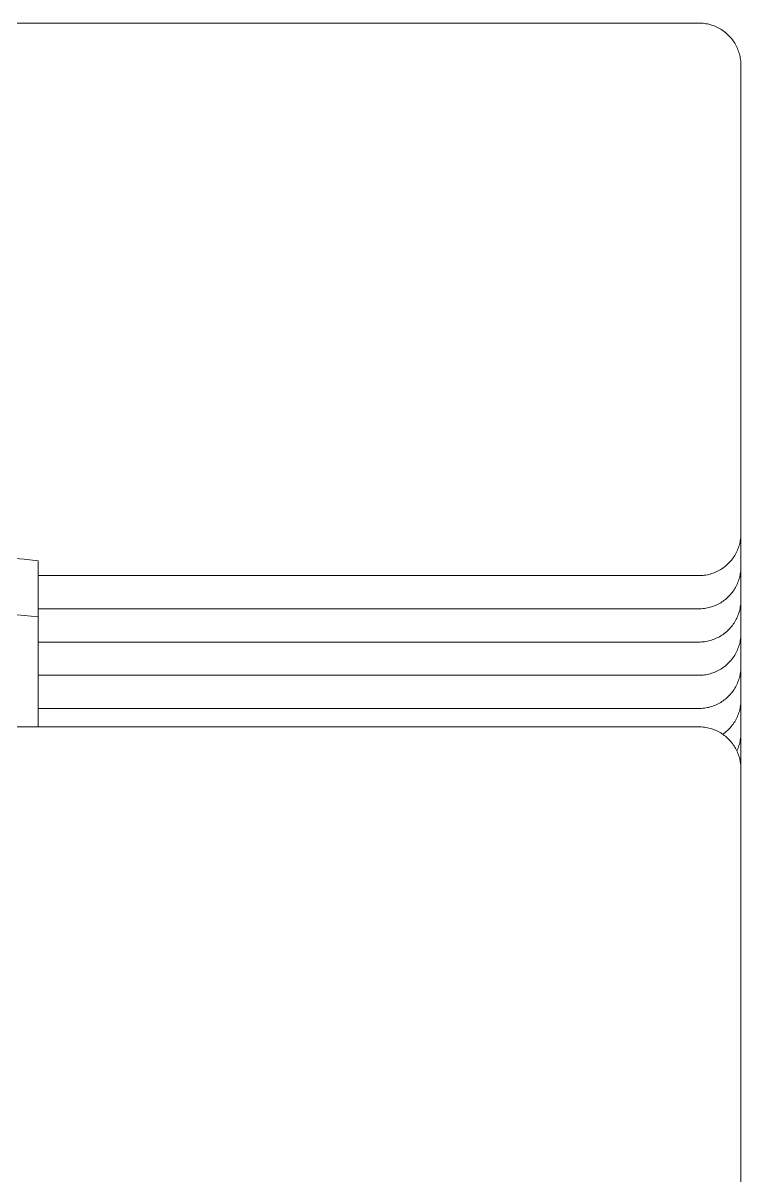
# Model space of a CAD drawing. Header units: inches. Extents: x -12 to 193, y -19 to 105.
# Drawn here: x 66.171 to 68.182, y 101.882 to 105.112 of the extents above; entities that cross this region are included whole.
import ezdxf

# ---------------------------------------------------------------- set-up
doc = ezdxf.new("R2010")
doc.units = ezdxf.units.IN
doc.layers.add('ZANO_R', color=7, linetype='Continuous', lineweight=0)

msp = doc.modelspace()

# ---------------------------------------------------------------- linework, layer by layer
at = {"layer": 'ZANO_R'}
for p, q in [((-2.56608, 105.11168), (68.0638, 105.11168)), ((68.0638, 105.11168), (68.06783, 105.11162)), ((68.06783, 105.11162), (68.07186, 105.11141)), ((68.07186, 105.11141), (68.07588, 105.11107)), ((68.07588, 105.11107), (68.07988, 105.11058)), ((68.07988, 105.11058), (68.08386, 105.10997)), ((68.08386, 105.10997), (68.08783, 105.10921)), ((68.08783, 105.10921), (68.09176, 105.10833)), ((68.09176, 105.10833), (68.09566, 105.1073)), ((68.09566, 105.1073), (68.09953, 105.10615)), ((68.09953, 105.10615), (68.10335, 105.10487)), ((68.10335, 105.10487), (68.10713, 105.10345)), ((68.10713, 105.10345), (68.11085, 105.10191)), ((68.11085, 105.10191), (68.11452, 105.10024)), ((68.11452, 105.10024), (68.11814, 105.09844)), ((68.11814, 105.09844), (68.12168, 105.09653)), ((68.12168, 105.09653), (68.12516, 105.09449)), ((68.12516, 105.09449), (68.12857, 105.09234)), ((68.12857, 105.09234), (68.13191, 105.09007)), ((68.13191, 105.09007), (68.13516, 105.08769)), ((68.13516, 105.08769), (68.13833, 105.08519)), ((68.13833, 105.08519), (68.14142, 105.0826)), ((68.14142, 105.0826), (68.14441, 105.07989)), ((68.14441, 105.07989), (68.14731, 105.07709)), ((68.14731, 105.07709), (68.15012, 105.07419)), ((68.15012, 105.07419), (68.15282, 105.0712)), ((68.15282, 105.0712), (68.15542, 105.06811)), ((68.15542, 105.06811), (68.15791, 105.06494)), ((68.15791, 105.06494), (68.16029, 105.06169)), ((68.16029, 105.06169), (68.16256, 105.05835)), ((68.16256, 105.05835), (68.16471, 105.05494)), ((68.16471, 105.05494), (68.16675, 105.05146)), ((68.16675, 105.05146), (68.16866, 105.04791)), ((68.16866, 105.04791), (68.17046, 105.0443)), ((68.17046, 105.0443), (68.17213, 105.04063)), ((68.17213, 105.04063), (68.17367, 105.0369)), ((68.17367, 105.0369), (68.17509, 105.03313)), ((68.17509, 105.03313), (68.17637, 105.0293)), ((68.17637, 105.0293), (68.17753, 105.02544)), ((68.17753, 105.02544), (68.17855, 105.02154)), ((68.17855, 105.02154), (68.17944, 105.0176)), ((68.17944, 105.0176), (68.18019, 105.01364)), ((68.18019, 105.01364), (68.18081, 105.00966)), ((68.18081, 105.00966), (68.18129, 105.00565)), ((68.18129, 105.00565), (68.18163, 105.00163)), ((68.18163, 105.00163), (68.18184, 104.99761)), ((68.18184, 104.99761), (68.18191, 104.99357)), ((68.18191, 103.73486), (68.18191, 104.99357)), ((68.18191, 103.68166), (68.18191, 103.73486)), ((68.17944, 103.65763), (68.17855, 103.65369)), ((68.18019, 103.66159), (68.17944, 103.65763)), ((68.18081, 103.66557), (68.18019, 103.66159)), ((68.18129, 103.66958), (68.18081, 103.66557)), ((68.18163, 103.6736), (68.18129, 103.66958)), ((68.18184, 103.67762), (68.18163, 103.6736)), ((68.18191, 103.68166), (68.18184, 103.67762)), ((68.18191, 103.64176), (68.18191, 103.68166)), ((68.16675, 103.62377), (68.16471, 103.62029)), ((68.16866, 103.62732), (68.16675, 103.62377)), ((68.17046, 103.63093), (68.16866, 103.62732)), ((68.17213, 103.6346), (68.17046, 103.63093)), ((68.17367, 103.63833), (68.17213, 103.6346)), ((68.17509, 103.6421), (68.17367, 103.63833)), ((68.17637, 103.64593), (68.17509, 103.6421)), ((68.17753, 103.64979), (68.17637, 103.64593)), ((68.17855, 103.65369), (68.17753, 103.64979)), ((68.18191, 103.58856), (68.18191, 103.64176)), ((66.17419, 103.60952), (66.13485, 103.61251)), ((66.2134, 103.60521), (66.17419, 103.60952)), ((66.2134, 103.44806), (66.2134, 103.60521)), ((68.13833, 103.59004), (68.13516, 103.58755)), ((68.14142, 103.59264), (68.13833, 103.59004)), ((68.14441, 103.59534), (68.14142, 103.59264)), ((68.14731, 103.59814), (68.14441, 103.59534)), ((68.15012, 103.60104), (68.14731, 103.59814)), ((68.15282, 103.60403), (68.15012, 103.60104)), ((68.15542, 103.60712), (68.15282, 103.60403)), ((68.15791, 103.61029), (68.15542, 103.60712)), ((68.16029, 103.61354), (68.15791, 103.61029)), ((68.16256, 103.61688), (68.16029, 103.61354)), ((68.16471, 103.62029), (68.16256, 103.61688)), ((68.0638, 103.56355), (66.2134, 103.56355)), ((68.06783, 103.56362), (68.0638, 103.56355)), ((68.07186, 103.56382), (68.06783, 103.56362)), ((68.07588, 103.56417), (68.07186, 103.56382)), ((68.07988, 103.56465), (68.07588, 103.56417)), ((68.08386, 103.56526), (68.07988, 103.56465)), ((68.08783, 103.56602), (68.08386, 103.56526)), ((68.09176, 103.5669), (68.08783, 103.56602)), ((68.09566, 103.56793), (68.09176, 103.5669)), ((68.09953, 103.56908), (68.09566, 103.56793)), ((68.10335, 103.57037), (68.09953, 103.56908)), ((68.10713, 103.57178), (68.10335, 103.57037)), ((68.11085, 103.57332), (68.10713, 103.57178)), ((68.11452, 103.57499), (68.11085, 103.57332)), ((68.11814, 103.57679), (68.11452, 103.57499)), ((68.12168, 103.5787), (68.11814, 103.57679)), ((68.12516, 103.58074), (68.12168, 103.5787)), ((68.12857, 103.58289), (68.12516, 103.58074)), ((68.13191, 103.58516), (68.12857, 103.58289)), ((68.13516, 103.58755), (68.13191, 103.58516)), ((68.17855, 103.56059), (68.17753, 103.55669)), ((68.17944, 103.56453), (68.17855, 103.56059)), ((68.18019, 103.56849), (68.17944, 103.56453)), ((68.18081, 103.57247), (68.18019, 103.56849)), ((68.18129, 103.57648), (68.18081, 103.57247)), ((68.18163, 103.5805), (68.18129, 103.57648)), ((68.18184, 103.58452), (68.18163, 103.5805)), ((68.18191, 103.58856), (68.18184, 103.58452)), ((68.18191, 103.54866), (68.18191, 103.58856)), ((68.16471, 103.52719), (68.16256, 103.52378)), ((68.16675, 103.53067), (68.16471, 103.52719)), ((68.16866, 103.53422), (68.16675, 103.53067)), ((68.17046, 103.53783), (68.16866, 103.53422)), ((68.17213, 103.5415), (68.17046, 103.53783)), ((68.17367, 103.54523), (68.17213, 103.5415)), ((68.17509, 103.549), (68.17367, 103.54523)), ((68.17637, 103.55283), (68.17509, 103.549)), ((68.17753, 103.55669), (68.17637, 103.55283)), ((68.18191, 103.49546), (68.18191, 103.54866)), ((68.13516, 103.49445), (68.13191, 103.49206)), ((68.13833, 103.49694), (68.13516, 103.49445)), ((68.14142, 103.49954), (68.13833, 103.49694)), ((68.14441, 103.50224), (68.14142, 103.49954)), ((68.14731, 103.50504), (68.14441, 103.50224)), ((68.15012, 103.50794), (68.14731, 103.50504)), ((68.15282, 103.51093), (68.15012, 103.50794)), ((68.15542, 103.51402), (68.15282, 103.51093)), ((68.15791, 103.51719), (68.15542, 103.51402)), ((68.16029, 103.52044), (68.15791, 103.51719)), ((68.16256, 103.52378), (68.16029, 103.52044)), ((68.18191, 103.49546), (68.18184, 103.49142)), ((68.18191, 103.45556), (68.18191, 103.49546)), ((68.0638, 103.47045), (66.2134, 103.47045)), ((68.06783, 103.47052), (68.0638, 103.47045)), ((68.07186, 103.47072), (68.06783, 103.47052)), ((68.07588, 103.47107), (68.07186, 103.47072)), ((68.07988, 103.47155), (68.07588, 103.47107)), ((68.08386, 103.47216), (68.07988, 103.47155)), ((68.08783, 103.47292), (68.08386, 103.47216)), ((68.09176, 103.4738), (68.08783, 103.47292)), ((68.09566, 103.47483), (68.09176, 103.4738)), ((68.09953, 103.47598), (68.09566, 103.47483)), ((68.10335, 103.47727), (68.09953, 103.47598)), ((68.10713, 103.47868), (68.10335, 103.47727)), ((68.11085, 103.48022), (68.10713, 103.47868)), ((68.11452, 103.48189), (68.11085, 103.48022)), ((68.11814, 103.48369), (68.11452, 103.48189)), ((68.12168, 103.4856), (68.11814, 103.48369)), ((68.12516, 103.48764), (68.12168, 103.4856)), ((68.12857, 103.4898), (68.12516, 103.48764)), ((68.13191, 103.49206), (68.12857, 103.4898)), ((68.17753, 103.46359), (68.17637, 103.45973)), ((68.17855, 103.46749), (68.17753, 103.46359)), ((68.17944, 103.47143), (68.17855, 103.46749)), ((68.18019, 103.47539), (68.17944, 103.47143)), ((68.18081, 103.47937), (68.18019, 103.47539)), ((68.18129, 103.48338), (68.18081, 103.47937)), ((68.18163, 103.4874), (68.18129, 103.48338)), ((68.18184, 103.49142), (68.18163, 103.4874)), ((66.17419, 103.45219), (66.13485, 103.45517)), ((66.2134, 103.44787), (66.17419, 103.45219)), ((66.2134, 103.13989), (66.2134, 103.44787)), ((68.16256, 103.43068), (68.16029, 103.42735)), ((68.16471, 103.43409), (68.16256, 103.43068)), ((68.16675, 103.43757), (68.16471, 103.43409)), ((68.16866, 103.44112), (68.16675, 103.43757)), ((68.17046, 103.44473), (68.16866, 103.44112)), ((68.17213, 103.4484), (68.17046, 103.44473)), ((68.17367, 103.45213), (68.17213, 103.4484)), ((68.17509, 103.4559), (68.17367, 103.45213)), ((68.17637, 103.45973), (68.17509, 103.4559)), ((68.18191, 103.40236), (68.18191, 103.45556)), ((68.12857, 103.3967), (68.12516, 103.39454)), ((68.13191, 103.39896), (68.12857, 103.3967)), ((68.13516, 103.40135), (68.13191, 103.39896)), ((68.13833, 103.40384), (68.13516, 103.40135)), ((68.14142, 103.40644), (68.13833, 103.40384)), ((68.14441, 103.40914), (68.14142, 103.40644)), ((68.14731, 103.41194), (68.14441, 103.40914)), ((68.15012, 103.41484), (68.14731, 103.41194)), ((68.15282, 103.41783), (68.15012, 103.41484)), ((68.15542, 103.42092), (68.15282, 103.41783)), ((68.15791, 103.42409), (68.15542, 103.42092)), ((68.16029, 103.42735), (68.15791, 103.42409)), ((68.18184, 103.39832), (68.18163, 103.3943)), ((68.18191, 103.40236), (68.18184, 103.39832)), ((68.18191, 103.36246), (68.18191, 103.40236)), ((68.0638, 103.37735), (66.2134, 103.37735)), ((68.06783, 103.37742), (68.0638, 103.37735)), ((68.07186, 103.37762), (68.06783, 103.37742)), ((68.07588, 103.37797), (68.07186, 103.37762)), ((68.07988, 103.37845), (68.07588, 103.37797)), ((68.08386, 103.37906), (68.07988, 103.37845)), ((68.08783, 103.37982), (68.08386, 103.37906)), ((68.09176, 103.3807), (68.08783, 103.37982)), ((68.09566, 103.38173), (68.09176, 103.3807)), ((68.09953, 103.38288), (68.09566, 103.38173)), ((68.10335, 103.38417), (68.09953, 103.38288)), ((68.10713, 103.38558), (68.10335, 103.38417)), ((68.11085, 103.38712), (68.10713, 103.38558)), ((68.11452, 103.38879), (68.11085, 103.38712)), ((68.11814, 103.39059), (68.11452, 103.38879)), ((68.12168, 103.3925), (68.11814, 103.39059)), ((68.12516, 103.39454), (68.12168, 103.3925)), ((68.17637, 103.36663), (68.17509, 103.3628)), ((68.17753, 103.37049), (68.17637, 103.36663)), ((68.17855, 103.37439), (68.17753, 103.37049)), ((68.17944, 103.37833), (68.17855, 103.37439)), ((68.18019, 103.38229), (68.17944, 103.37833)), ((68.18081, 103.38627), (68.18019, 103.38229)), ((68.18129, 103.39028), (68.18081, 103.38627)), ((68.18163, 103.3943), (68.18129, 103.39028)), ((68.15791, 103.33099), (68.15542, 103.32782)), ((68.16029, 103.33425), (68.15791, 103.33099)), ((68.16256, 103.33758), (68.16029, 103.33425)), ((68.16471, 103.34099), (68.16256, 103.33758)), ((68.16675, 103.34447), (68.16471, 103.34099)), ((68.16866, 103.34802), (68.16675, 103.34447)), ((68.17046, 103.35163), (68.16866, 103.34802)), ((68.17213, 103.3553), (68.17046, 103.35163)), ((68.17367, 103.35903), (68.17213, 103.3553)), ((68.17509, 103.3628), (68.17367, 103.35903)), ((68.18191, 103.30926), (68.18191, 103.36246)), ((68.12168, 103.29941), (68.11814, 103.29749)), ((68.12516, 103.30144), (68.12168, 103.29941)), ((68.12857, 103.3036), (68.12516, 103.30144)), ((68.13191, 103.30586), (68.12857, 103.3036)), ((68.13516, 103.30825), (68.13191, 103.30586)), ((68.13833, 103.31074), (68.13516, 103.30825)), ((68.14142, 103.31334), (68.13833, 103.31074)), ((68.14441, 103.31604), (68.14142, 103.31334)), ((68.14731, 103.31884), (68.14441, 103.31604)), ((68.15012, 103.32174), (68.14731, 103.31884)), ((68.15282, 103.32473), (68.15012, 103.32174)), ((68.15542, 103.32782), (68.15282, 103.32473)), ((68.18163, 103.3012), (68.18129, 103.29718)), ((68.18184, 103.30522), (68.18163, 103.3012)), ((68.18191, 103.30926), (68.18184, 103.30522)), ((68.18191, 103.26936), (68.18191, 103.30926)), ((68.0638, 103.28425), (66.2134, 103.28425)), ((68.06783, 103.28432), (68.0638, 103.28425)), ((68.07186, 103.28452), (68.06783, 103.28432)), ((68.07588, 103.28487), (68.07186, 103.28452)), ((68.07988, 103.28535), (68.07588, 103.28487)), ((68.08386, 103.28596), (68.07988, 103.28535)), ((68.08783, 103.28672), (68.08386, 103.28596)), ((68.09176, 103.28761), (68.08783, 103.28672)), ((68.09566, 103.28863), (68.09176, 103.28761)), ((68.09953, 103.28978), (68.09566, 103.28863)), ((68.10335, 103.29107), (68.09953, 103.28978)), ((68.10713, 103.29248), (68.10335, 103.29107)), ((68.11085, 103.29403), (68.10713, 103.29248)), ((68.11452, 103.29569), (68.11085, 103.29403)), ((68.11814, 103.29749), (68.11452, 103.29569)), ((68.17509, 103.2697), (68.17367, 103.26593)), ((68.17637, 103.27353), (68.17509, 103.2697)), ((68.17753, 103.27739), (68.17637, 103.27353)), ((68.17855, 103.28129), (68.17753, 103.27739)), ((68.17944, 103.28523), (68.17855, 103.28129)), ((68.18019, 103.28919), (68.17944, 103.28523)), ((68.18081, 103.29317), (68.18019, 103.28919)), ((68.18129, 103.29718), (68.18081, 103.29317)), ((68.18191, 103.21616), (68.18191, 103.26936)), ((68.15542, 103.23472), (68.15282, 103.23163)), ((68.15791, 103.23789), (68.15542, 103.23472)), ((68.16029, 103.24115), (68.15791, 103.23789)), ((68.16256, 103.24448), (68.16029, 103.24115)), ((68.16471, 103.24789), (68.16256, 103.24448)), ((68.16675, 103.25137), (68.16471, 103.24789)), ((68.16866, 103.25492), (68.16675, 103.25137)), ((68.17046, 103.25853), (68.16866, 103.25492)), ((68.17213, 103.2622), (68.17046, 103.25853)), ((68.17367, 103.26593), (68.17213, 103.2622)), ((68.11452, 103.20259), (68.11085, 103.20093)), ((68.11814, 103.20439), (68.11452, 103.20259)), ((68.12168, 103.20631), (68.11814, 103.20439)), ((68.12516, 103.20834), (68.12168, 103.20631)), ((68.12857, 103.2105), (68.12516, 103.20834)), ((68.13191, 103.21276), (68.12857, 103.2105)), ((68.13516, 103.21515), (68.13191, 103.21276)), ((68.13833, 103.21764), (68.13516, 103.21515)), ((68.14142, 103.22024), (68.13833, 103.21764)), ((68.14441, 103.22294), (68.14142, 103.22024)), ((68.14731, 103.22574), (68.14441, 103.22294)), ((68.15012, 103.22864), (68.14731, 103.22574)), ((68.15282, 103.23163), (68.15012, 103.22864)), ((68.18127, 103.20395), (68.18078, 103.1999)), ((68.18163, 103.20801), (68.18127, 103.20395)), ((68.18184, 103.21208), (68.18163, 103.20801)), ((68.18191, 103.21616), (68.18184, 103.21208)), ((68.18191, 103.17626), (68.18191, 103.21616)), ((68.0638, 103.19115), (66.2134, 103.19115)), ((68.06783, 103.19122), (68.0638, 103.19115)), ((68.07186, 103.19142), (68.06783, 103.19122)), ((68.07588, 103.19177), (68.07186, 103.19142)), ((68.07988, 103.19225), (68.07588, 103.19177)), ((68.08386, 103.19286), (68.07988, 103.19225)), ((68.08783, 103.19362), (68.08386, 103.19286)), ((68.09176, 103.19451), (68.08783, 103.19362)), ((68.09566, 103.19553), (68.09176, 103.19451)), ((68.09953, 103.19668), (68.09566, 103.19553)), ((68.10335, 103.19797), (68.09953, 103.19668)), ((68.10713, 103.19938), (68.10335, 103.19797)), ((68.11085, 103.20093), (68.10713, 103.19938)), ((68.1735, 103.17238), (68.17192, 103.16862)), ((68.17494, 103.1762), (68.1735, 103.17238)), ((68.17625, 103.18005), (68.17494, 103.1762)), ((68.17743, 103.18396), (68.17625, 103.18005)), ((68.17848, 103.1879), (68.17743, 103.18396)), ((68.17938, 103.19187), (68.17848, 103.1879)), ((68.18015, 103.19588), (68.17938, 103.19187)), ((68.18078, 103.1999), (68.18015, 103.19588)), ((68.18191, 103.12306), (68.18191, 103.17626)), ((65.22915, 103.13989), (68.0638, 103.13989)), ((68.0638, 103.13989), (68.06783, 103.13982)), ((68.06783, 103.13982), (68.07186, 103.13962)), ((68.07186, 103.13962), (68.07588, 103.13927)), ((68.07588, 103.13927), (68.07988, 103.13879)), ((68.07988, 103.13879), (68.08386, 103.13817)), ((68.08386, 103.13817), (68.08783, 103.13742)), ((68.08783, 103.13742), (68.09176, 103.13653)), ((68.15222, 103.13785), (68.14946, 103.13485)), ((68.15487, 103.14095), (68.15222, 103.13785)), ((68.15741, 103.14414), (68.15487, 103.14095)), ((68.15984, 103.14741), (68.15741, 103.14414)), ((68.16215, 103.15076), (68.15984, 103.14741)), ((68.16435, 103.1542), (68.16215, 103.15076)), ((68.16643, 103.1577), (68.16435, 103.1542)), ((68.16838, 103.16128), (68.16643, 103.1577)), ((68.17022, 103.16492), (68.16838, 103.16128)), ((68.17192, 103.16862), (68.17022, 103.16492)), ((68.09176, 103.13653), (68.09566, 103.13551)), ((68.09566, 103.13551), (68.09953, 103.13436)), ((68.09953, 103.13436), (68.10335, 103.13307)), ((68.10335, 103.13307), (68.10713, 103.13166)), ((68.10713, 103.13166), (68.11085, 103.13011)), ((68.11085, 103.13011), (68.11452, 103.12844)), ((68.11452, 103.12844), (68.11814, 103.12665)), ((68.11814, 103.12665), (68.12168, 103.12473)), ((68.12168, 103.12473), (68.12516, 103.1227)), ((68.12516, 103.1227), (68.12857, 103.12054)), ((68.12857, 103.12054), (68.13191, 103.11827)), ((68.13423, 103.12134), (68.13091, 103.11897)), ((68.13191, 103.11827), (68.13516, 103.11589)), ((68.13746, 103.12383), (68.13423, 103.12134)), ((68.13516, 103.11589), (68.13833, 103.1134)), ((68.1406, 103.12643), (68.13746, 103.12383)), ((68.13833, 103.1134), (68.14142, 103.1108)), ((68.14365, 103.12913), (68.1406, 103.12643)), ((68.14142, 103.1108), (68.14441, 103.1081)), ((68.1466, 103.13194), (68.14365, 103.12913)), ((68.14441, 103.1081), (68.14731, 103.1053)), ((68.14946, 103.13485), (68.1466, 103.13194)), ((68.14731, 103.1053), (68.15012, 103.1024)), ((68.18081, 103.107), (68.1802, 103.10303)), ((68.18129, 103.111), (68.18081, 103.107)), ((68.18163, 103.11501), (68.18129, 103.111)), ((68.18184, 103.11903), (68.18163, 103.11501)), ((68.18191, 103.12306), (68.18184, 103.11903)), ((68.18191, 103.08316), (68.18191, 103.12306)), ((68.15012, 103.1024), (68.15282, 103.0994)), ((68.15282, 103.0994), (68.15542, 103.09632)), ((68.15542, 103.09632), (68.15791, 103.09315)), ((68.15791, 103.09315), (68.16029, 103.08989)), ((68.16029, 103.08989), (68.16256, 103.08656)), ((68.16256, 103.08656), (68.16471, 103.08315)), ((68.16471, 103.08315), (68.16675, 103.07967)), ((68.16675, 103.07967), (68.16866, 103.07612)), ((68.16866, 103.07612), (68.17046, 103.07251)), ((68.17046, 103.07251), (68.17213, 103.06884)), ((68.17216, 103.07608), (68.1705, 103.07242)), ((68.1737, 103.0798), (68.17216, 103.07608)), ((68.17511, 103.08358), (68.1737, 103.0798)), ((68.17639, 103.08739), (68.17511, 103.08358)), ((68.17754, 103.09125), (68.17639, 103.08739)), ((68.17856, 103.09514), (68.17754, 103.09125)), ((68.17945, 103.09907), (68.17856, 103.09514)), ((68.1802, 103.10303), (68.17945, 103.09907)), ((68.18191, 103.02996), (68.18191, 103.08316)), ((68.17213, 103.06884), (68.17367, 103.06511)), ((68.17367, 103.06511), (68.17509, 103.06133)), ((68.17509, 103.06133), (68.17637, 103.05751)), ((68.17637, 103.05751), (68.17753, 103.05365)), ((68.17753, 103.05365), (68.17855, 103.04974)), ((68.17855, 103.04974), (68.17944, 103.04581)), ((68.17944, 103.04581), (68.18019, 103.04185)), ((68.18019, 103.04185), (68.18081, 103.03786)), ((68.18081, 103.03786), (68.18129, 103.03386)), ((68.18129, 103.03386), (68.18163, 103.02984)), ((68.18163, 103.02984), (68.18184, 103.02581)), ((68.18191, 103.02996), (68.18184, 103.02587)), ((68.18184, 103.02581), (68.18191, 103.02178)), ((68.18191, 103.02178), (68.18191, 103.02996)), ((68.18191, 102.85424), (68.18191, 103.02178)), ((68.18191, 101.60559), (68.18191, 102.85424))]:
    msp.add_line(p, q, dxfattribs=at)

doc.saveas('drawing.dxf')
